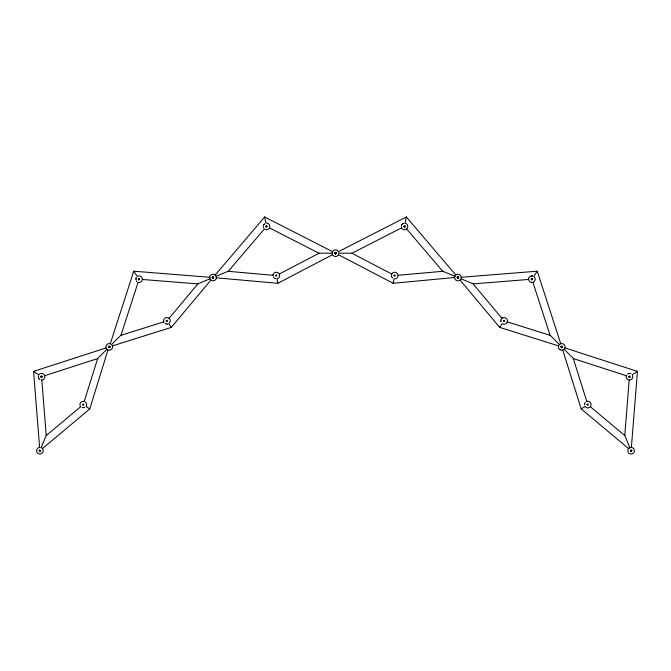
<?xml version="1.0" encoding="UTF-8"?>
<svg xmlns="http://www.w3.org/2000/svg" width="671" height="671" viewBox="0 0 671 671"><rect width="100%" height="100%" fill="white"/><g stroke="black" fill="none" stroke-linecap="round" stroke-linejoin="round"><path stroke-width="0.5" stroke-dasharray="3.35 2.52" d="M40.235 379.786A3.321 3.321 0 0 1 38.373 375.752C36.98 377.127 40.352 380.163 39.698 379.492M500.792 321.417L500.91 321.895L501.052 319.488A3.321 3.321 0 0 0 500.994 322.13M391.394 275.227L392.56 278.113L391.872 277.324M263.359 225.406L263.602 227.972L263.669 224.718M500.751 320.923L500.776 320.436M38.222 376.641L38.44 375.559M401.166 226.731L401.375 225.213L402.483 223.753M135.802 278.725L136.666 281.476A3.321 3.321 0 0 1 136.154 277.643L136.196 280.83M391.646 276.888L391.428 274.959M584.542 403.833L584.475 404.873L585.439 402.223M38.348 375.827L38.91 378.754M38.264 376.221L38.373 375.752M528.631 278.683L528.865 277.886M528.664 278.532L529.302 277.148L528.74 278.23M263.233 225.976L264.416 223.846A3.321 3.321 0 0 0 263.745 228.215M501.002 319.589L501.002 322.139M136.221 277.517L135.777 278.926L136.054 277.836M500.876 319.95L501.052 319.488M401.224 225.708L401.929 224.273M584.508 405.167A3.321 3.321 0 0 1 585.515 402.155L584.458 404.705M584.693 403.363L584.911 402.919M528.882 277.836L531.088 275.974M401.594 224.743L404.311 223.091A3.321 3.321 0 0 0 401.157 226.538M529.184 277.308L530.384 276.251M627.175 374.317L629.926 373.445M627.821 373.848L629.163 373.428M529.897 276.561L532.824 275.999M404.378 223.091L402.323 223.879L404.194 223.099M84.596 407.599L81.937 407.649M83.766 407.859L84.756 407.532L82.105 407.708M165.712 323.959L165.267 323.741L167.767 324.085A3.321 3.321 0 0 1 165.183 323.699M167.893 324.051L165.292 323.757M628.593 373.529L630.623 373.63M167.222 324.177L166.182 324.101M82.785 407.876L83.271 407.901M532.011 275.873L532.665 275.957A3.321 3.321 0 0 0 528.664 278.507M630.455 373.571L629.725 373.428L631.134 373.873M273.231 276.829L274.322 278.23L275.848 278.851M275.982 278.868L274.322 278.23L273.198 276.729A3.321 3.321 0 0 0 276.058 278.876M275.311 278.733L274.372 278.264M39.497 379.35L38.599 378.268M392.434 277.995L391.495 276.444M136.322 281.04L136.666 281.476M263.661 228.09L263.275 227.05M273.198 276.729L273.399 277.173M38.331 377.563L38.255 376.28M135.777 279.48L135.869 280.033M391.378 275.445L391.394 275.94M627.368 374.158A3.321 3.321 0 0 1 630.824 373.705M392.61 278.146A3.321 3.321 0 0 1 391.411 275.093M84.806 407.498A3.321 3.321 0 0 1 82.156 407.725M263.988 224.273L263.569 224.894L264.525 223.753L263.988 224.273M531.625 275.89L530.895 276.033L532.371 275.907L531.625 275.89"/><path stroke-width="1.01" d="M629.188 380.046L624.768 435.387L629.843 447.632M631.377 447.398L637.45 371.39L564.907 347.922M273.08 274.8L272.996 275.278L228.115 271.302M454.628 277.509L393.156 283.279L394.045 278.826A3.321 3.321 0 0 0 397.886 276.46A3.321 3.321 0 0 0 395.831 272.451A3.321 3.321 0 0 0 391.671 274.187M338.452 251.667L406.349 216.976L405.116 223.149A3.321 3.321 0 0 1 407.045 228.501A3.321 3.321 0 0 1 401.417 227.704M84.219 401.417L97.714 358.431M42.432 448.572L89.755 408.949L107.956 349.952M110.27 343.737L133.747 271.201L209.746 277.274M138.067 282.357L120.973 335.173L111.596 344.55A3.321 3.321 0 0 1 110.447 349.994A3.321 3.321 0 0 1 105.934 346.739A3.321 3.321 0 0 1 110.732 343.929M391.998 273.625L391.747 274.028L351.805 253.185M558.582 345.9L499.702 327.406L502.227 323.632A3.321 3.321 0 0 0 506.68 322.919A3.321 3.321 0 0 0 506.311 318.423A3.321 3.321 0 0 0 501.807 318.44M560.73 343.737L537.253 271.201L533.764 276.435A3.321 3.321 0 0 1 533.596 282.055A3.321 3.321 0 0 1 528.605 279.455L473.265 283.883L461.011 278.809M169.067 318.322L197.987 283.774M112.418 345.9L171.298 327.406L210.92 280.084M215.206 275.009L264.651 216.976L332.548 251.667M106.899 349.247L97.521 358.624L44.705 375.718M629.021 448.127L628.568 448.572L581.245 408.949L562.751 350.069M46.131 435.638L80.671 406.71L80.394 406.324M502.327 318.046L501.933 318.322L473.013 283.774M581.245 408.949L585.02 406.425A3.321 3.321 0 0 0 589.499 407.423A3.321 3.321 0 0 0 590.698 402.994A3.321 3.321 0 0 0 586.328 401.594M637.45 371.39L632.216 374.888A3.321 3.321 0 0 1 629.792 380.038A3.321 3.321 0 0 1 626.378 375.483M279.253 274.028L319.195 253.185M216.364 277.828L277.844 283.279L332.556 254.72M401.518 227.914L352.082 253.185L338.821 253.185A3.321 3.321 0 0 1 334.192 256.238A3.321 3.321 0 0 1 333.21 250.778A3.321 3.321 0 0 1 338.612 252.019M404.739 227.125C406.207 225.875 402.776 224.961 405.209 226.211C404.647 228.87 402.768 224.391 404.16 227.1M212.791 276.821L213.806 277.702L213.185 276.788M209.989 278.809L197.735 283.883L142.395 279.463M216.121 276.267L228.366 271.193L264.374 228.937A3.321 3.321 0 0 0 269.742 227.243A3.321 3.321 0 0 0 265.884 223.149L264.651 216.976M457.714 276.813C456.607 277.609 458.15 276.226 458.536 277.048C459.778 277.928 456.104 276.603 457.815 276.788M39.623 447.398L33.55 371.39L106.085 347.922M120.78 335.366L163.766 321.862M398.004 275.278L442.885 271.302M461.254 277.274L537.253 271.201M332.179 253.185L318.918 253.185L269.482 227.914M507.234 321.862L550.22 335.366M626.295 375.718L573.479 358.624L564.101 349.247M454.879 276.267L442.634 271.193L406.626 228.937M338.444 254.72L393.156 283.279M33.55 371.39L38.784 374.888A3.321 3.321 0 0 1 42.91 373.705A3.321 3.321 0 0 1 44.756 377.58A3.321 3.321 0 0 1 41.241 380.038M89.755 408.949L85.98 406.425A3.321 3.321 0 0 0 85.251 401.963A3.321 3.321 0 0 0 80.746 402.374A3.321 3.321 0 0 0 80.839 406.894M590.329 406.71L624.869 435.638M559.404 344.55L550.027 335.173L532.933 282.357M406.349 216.976L455.794 275.009M460.08 280.084L499.702 327.406M133.747 271.201L137.236 276.435A3.321 3.321 0 0 1 142.386 278.859A3.321 3.321 0 0 1 137.832 282.273M171.298 327.406L168.773 323.632A3.321 3.321 0 0 0 169.738 319.094A3.321 3.321 0 0 0 165.225 318.029A3.321 3.321 0 0 0 164.043 322.516M573.286 358.431L586.781 401.417M277.844 283.279L276.955 278.826A3.321 3.321 0 0 0 279.597 275.152A3.321 3.321 0 0 0 276.125 272.25A3.321 3.321 0 0 0 272.988 275.521M41.812 380.046L46.232 435.387L41.157 447.632A3.321 3.321 0 0 1 42.206 453.076A3.321 3.321 0 0 1 36.796 451.902A3.321 3.321 0 0 1 40 447.389M461.061 278.691A3.321 3.321 0 0 1 455.651 279.933A3.321 3.321 0 0 1 456.666 274.481A3.321 3.321 0 0 1 461.262 277.584M265.766 226.362C266.58 227.964 268.543 225.884 265.968 226.932C265.741 225.079 268.526 225.724 265.766 226.312M334.737 253.143L335.433 253.948L336.263 253.261L335.089 253.831L335.123 252.514L336.263 253.168L335.148 253.864L335.014 252.59L336.238 252.967L335.391 253.94L334.829 252.808L336.104 252.707L335.315 252.439L334.745 253.042M457.186 277.492C458.578 280.21 458.687 274.934 458.67 277.794C454.183 277.459 461.237 279.312 457.177 277.517M138.318 279.136C138.83 281.476 141.111 278.004 138.696 278.54C137.966 281.929 141.355 277.249 138.327 279.061M212.288 277.484C212.824 279.01 215.047 278.306 212.288 277.475C212.715 275.831 211.868 279.279 213.529 278.138C213.781 278.91 211.684 276.704 212.288 277.484M628.693 376.683C629.197 378.93 631.352 375.173 629.633 377.479C627.167 376.456 631.747 375.114 628.693 376.683M630.346 450.652C631.092 453.151 632.719 448.714 631.503 451.365C628.442 451.122 633.349 448.664 630.354 450.568M40.78 376.674C41.61 379.232 43.372 374.963 40.931 376.28C43.439 375.383 41.006 378.679 40.78 376.674M108.484 346.832L109.18 347.662L110.01 346.966L108.878 347.57L108.769 346.303L109.977 346.672L109.079 347.645L108.685 346.387L109.985 346.697L109.163 347.662L108.585 346.513L109.868 346.446L109.088 346.152L108.484 346.806M275.546 275.504C276.955 278.213 277.425 273.089 275.546 275.504M531.155 279.128C531.625 281.468 533.957 278.029 531.533 278.532C530.887 281.954 534.091 277.215 531.164 279.061M560.99 346.832L561.677 347.662L562.516 346.966L561.384 347.57L561.275 346.303L562.483 346.672L561.585 347.645L561.182 346.387L562.491 346.697L561.669 347.662L561.09 346.513L562.373 346.446L561.593 346.152L560.99 346.806M166.173 320.797C167.532 323.514 168.136 318.423 166.173 320.797M587.016 404.512C588.299 407.255 589.113 402.088 587.016 404.512M39.128 450.618C39.874 453.227 41.048 448.849 40.621 450.937C37.517 452.489 41.367 448.018 39.128 450.602M82.458 404.496C83.758 407.238 84.479 402.164 82.458 404.496M393.927 275.487C395.227 278.247 395.965 273.08 393.927 275.487M503.309 320.788C504.542 323.548 505.431 318.398 503.309 320.788M560.059 349.75A3.321 3.321 0 0 0 565.074 346.941A3.321 3.321 0 0 0 560.126 344.005A3.321 3.321 0 0 0 560.059 349.75M629.331 453.504A3.321 3.321 0 0 0 634.43 450.845A3.321 3.321 0 0 0 629.583 447.758A3.321 3.321 0 0 0 629.331 453.504M211.373 280.403A3.321 3.321 0 0 0 216.372 277.559A3.321 3.321 0 0 0 211.415 274.649A3.321 3.321 0 0 0 211.373 280.403"/></g></svg>
